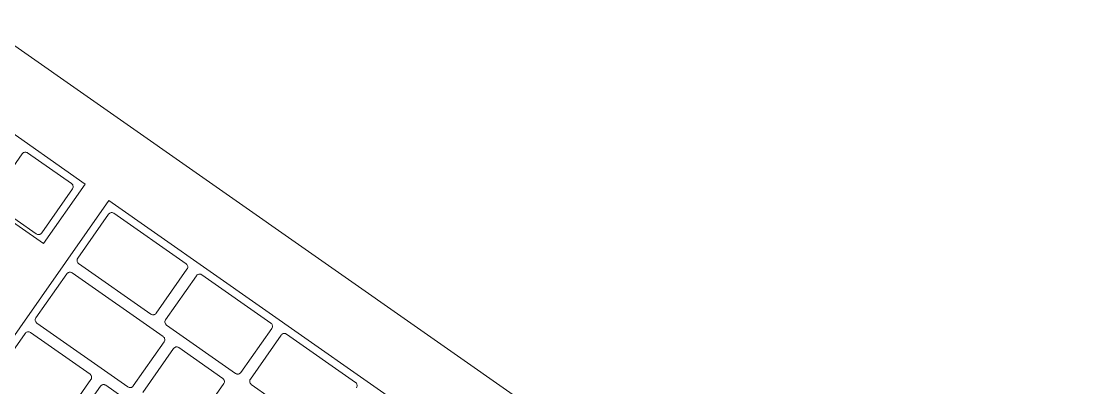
# Model space of a CAD drawing. Header units: inches. Extents: x 1 to 4637, y -664 to 702.
# Drawn here: x 1548.96 to 1559.87, y 590.68 to 594.45 of the extents above; entities that cross this region are included whole.
import ezdxf

# ---------------------------------------------------------------- set-up
doc = ezdxf.new("R2010")
doc.units = ezdxf.units.IN
doc.header["$MEASUREMENT"] = 0
doc.layers.add('I-FURN', color=30, linetype='Continuous', lineweight=9)

# ---------------------------------------------------------------- blocks, each defined once
blk = doc.blocks.new('Desk - Group 3 - No Side Chairs-V2-New Construction - Tel_Data_Elec Plan')
at = {"layer": 'I-FURN'}
for p, q in [((30.081, -12.887), (15.246, -2.5)), ((17.961, -5.314), (19.832, -6.624)), ((18.868, -6.766), (19.184, -6.314)), ((19.239, -6.304), (19.691, -6.62)), ((19.832, -6.624), (19.403, -7.237)), ((19.7, -6.675), (19.384, -7.127)), ((17.929, -9.857), (20.074, -6.793)), ((19.403, -7.237), (18.79, -6.808)), ((19.329, -7.137), (18.877, -6.821)), ((20.074, -6.793), (29.297, -13.252)), ((19.754, -7.387), (20.071, -6.935)), ((20.126, -6.925), (20.868, -7.444)), ((20.506, -7.961), (19.764, -7.442)), ((20.877, -7.499), (20.561, -7.951)), ((19.325, -7.999), (19.642, -7.547)), ((19.697, -7.538), (20.632, -8.192)), ((20.657, -8.019), (20.974, -7.567)), ((21.029, -7.557), (21.738, -8.054)), ((20.27, -8.709), (19.335, -8.054)), ((18.467, -9.225), (19.213, -8.16)), ((19.268, -8.15), (19.881, -8.579)), ((21.377, -8.571), (20.667, -8.074)), ((21.748, -8.109), (21.431, -8.561)), ((21.528, -8.629), (21.845, -8.177)), ((21.9, -8.167), (22.609, -8.664)), ((20.642, -8.247), (20.325, -8.7)), ((20.422, -8.767), (20.739, -8.315)), ((20.793, -8.305), (21.245, -8.622)), ((19.89, -8.634), (19.506, -9.183)), ((19.67, -9.154), (19.987, -8.702)), ((20.042, -8.692), (20.493, -9.008)), ((21.255, -8.676), (20.938, -9.129)), ((22.247, -9.18), (21.538, -8.684))]:
    blk.add_line(p, q, dxfattribs=at)
for points in [[(19.184, -6.314), (19.187, -6.31), (19.192, -6.304), (19.203, -6.298), (19.216, -6.296), (19.228, -6.298), (19.236, -6.302), (19.239, -6.304)], [(20.071, -6.935), (20.073, -6.931), (20.079, -6.925), (20.09, -6.919), (20.103, -6.917), (20.115, -6.919), (20.123, -6.923), (20.126, -6.925)], [(19.384, -7.127), (19.381, -7.13), (19.375, -7.136), (19.364, -7.142), (19.352, -7.144), (19.34, -7.143), (19.332, -7.139), (19.329, -7.137)], [(19.642, -7.547), (19.644, -7.544), (19.65, -7.538), (19.661, -7.532), (19.674, -7.53), (19.686, -7.532), (19.693, -7.535), (19.697, -7.538)], [(20.974, -7.567), (20.976, -7.563), (20.982, -7.557), (20.993, -7.552), (21.006, -7.549), (21.018, -7.551), (21.026, -7.555), (21.029, -7.557)], [(20.561, -7.951), (20.558, -7.955), (20.553, -7.961), (20.541, -7.967), (20.529, -7.969), (20.517, -7.967), (20.509, -7.963), (20.506, -7.961)], [(19.213, -8.16), (19.215, -8.157), (19.221, -8.151), (19.232, -8.145), (19.244, -8.143), (19.257, -8.144), (19.264, -8.148), (19.268, -8.15)], [(21.845, -8.177), (21.847, -8.173), (21.853, -8.167), (21.864, -8.161), (21.876, -8.159), (21.889, -8.161), (21.896, -8.164), (21.9, -8.167)], [(20.739, -8.315), (20.741, -8.312), (20.747, -8.306), (20.758, -8.3), (20.77, -8.298), (20.782, -8.299), (20.79, -8.303), (20.793, -8.305)], [(21.431, -8.561), (21.429, -8.564), (21.423, -8.57), (21.412, -8.576), (21.4, -8.578), (21.388, -8.577), (21.38, -8.573), (21.377, -8.571)], [(19.987, -8.702), (19.989, -8.699), (19.995, -8.693), (20.006, -8.687), (20.018, -8.685), (20.031, -8.686), (20.038, -8.69), (20.042, -8.692)], [(20.325, -8.7), (20.323, -8.703), (20.317, -8.709), (20.306, -8.715), (20.294, -8.717), (20.281, -8.715), (20.274, -8.712), (20.27, -8.709)]]:
    blk.add_open_spline(points, degree=3, dxfattribs=at)
for points in [[(19.691, -6.62), (19.694, -6.622), (19.7, -6.628), (19.707, -6.641), (19.708, -6.658), (19.704, -6.67), (19.7, -6.675)], [(19.764, -7.442), (19.761, -7.439), (19.755, -7.433), (19.748, -7.42), (19.746, -7.404), (19.751, -7.392), (19.754, -7.387)], [(20.868, -7.444), (20.871, -7.447), (20.877, -7.452), (20.884, -7.465), (20.886, -7.482), (20.881, -7.494), (20.877, -7.499)], [(19.335, -8.054), (19.332, -8.052), (19.326, -8.046), (19.319, -8.033), (19.317, -8.016), (19.322, -8.005), (19.325, -7.999)], [(20.667, -8.074), (20.664, -8.071), (20.658, -8.066), (20.651, -8.053), (20.649, -8.036), (20.654, -8.024), (20.657, -8.019)], [(21.738, -8.054), (21.742, -8.056), (21.748, -8.062), (21.755, -8.075), (21.756, -8.092), (21.752, -8.104), (21.748, -8.109)], [(20.632, -8.192), (20.635, -8.195), (20.642, -8.201), (20.648, -8.214), (20.65, -8.23), (20.645, -8.242), (20.642, -8.247)], [(19.881, -8.579), (19.884, -8.582), (19.89, -8.588), (19.897, -8.601), (19.898, -8.617), (19.894, -8.629), (19.89, -8.634)], [(21.245, -8.622), (21.248, -8.624), (21.254, -8.63), (21.261, -8.643), (21.263, -8.66), (21.258, -8.671), (21.255, -8.676)], [(21.538, -8.684), (21.534, -8.681), (21.528, -8.675), (21.522, -8.662), (21.52, -8.646), (21.525, -8.634), (21.528, -8.629)], [(22.609, -8.664), (22.613, -8.666), (22.619, -8.672), (22.625, -8.685), (22.627, -8.702), (22.622, -8.713), (22.619, -8.718)]]:
    blk.add_open_spline(points, degree=3, knots=[0, 0, 0, 0, 0.2, 0.4, 0.7, 1, 1, 1, 1], dxfattribs=at)

msp = doc.modelspace()

# ---------------------------------------------------------------- block references
at = {"layer": 'I-FURN'}
msp.add_blockref('Desk - Group 3 - No Side Chairs-V2-New Construction - Tel_Data_Elec Plan', (1529.786, 599.397), dxfattribs=at)

doc.saveas('drawing.dxf')
